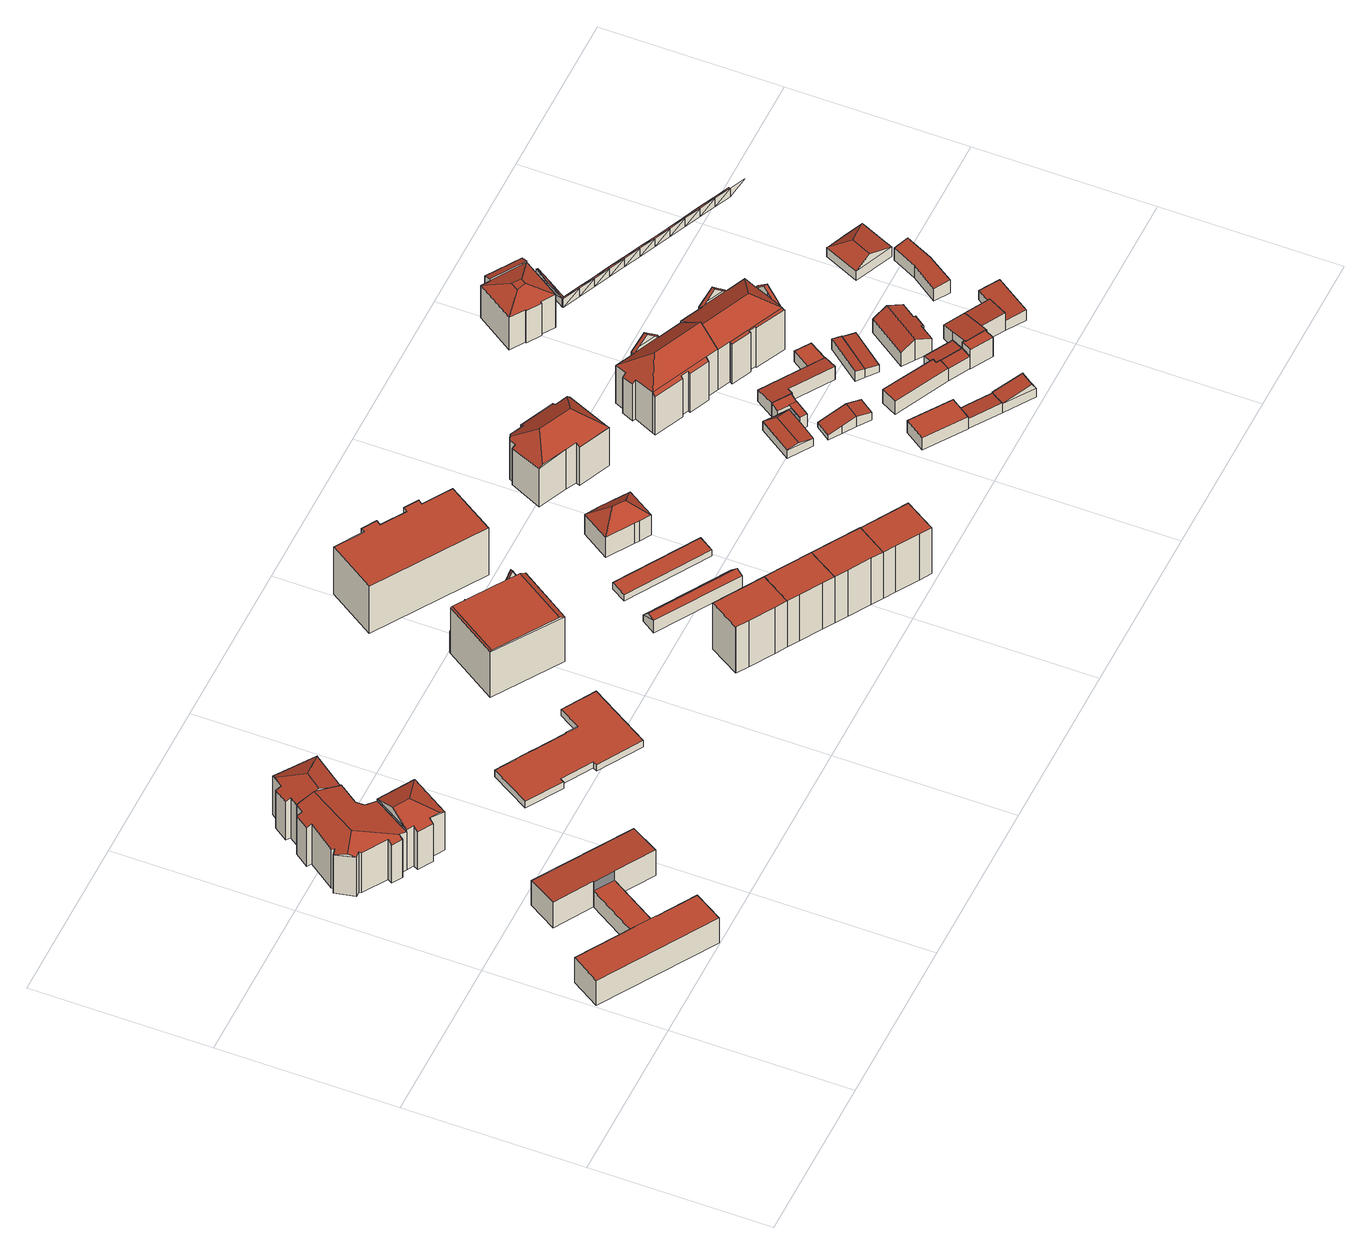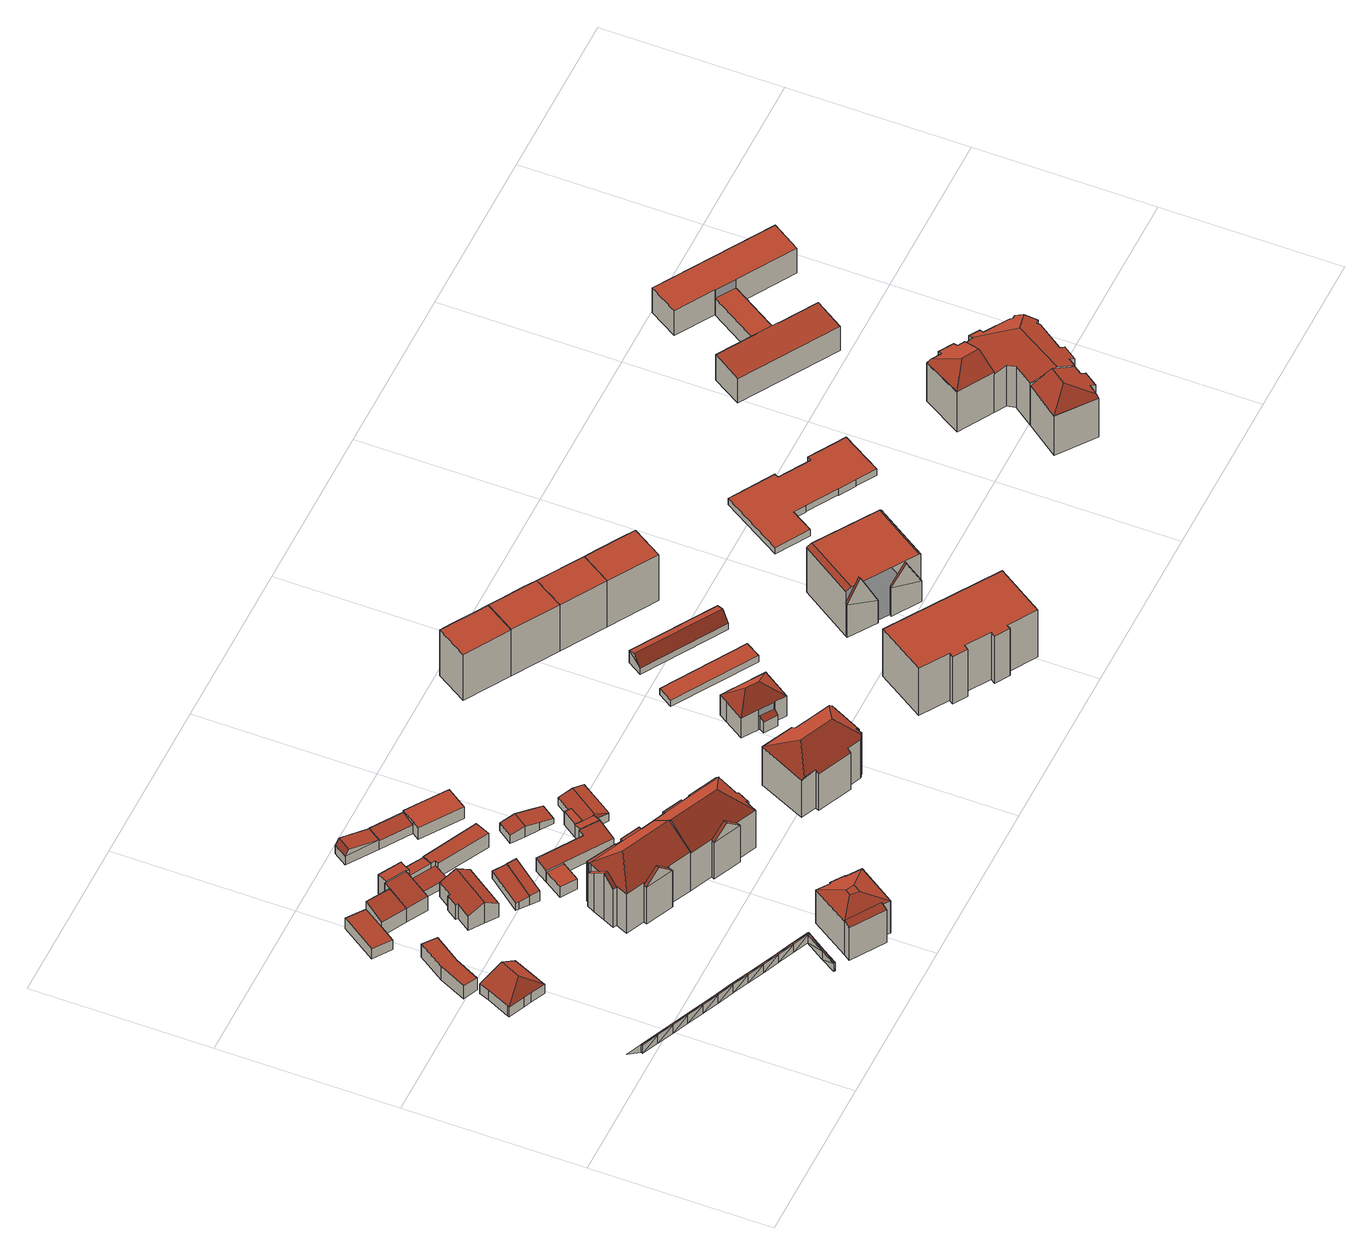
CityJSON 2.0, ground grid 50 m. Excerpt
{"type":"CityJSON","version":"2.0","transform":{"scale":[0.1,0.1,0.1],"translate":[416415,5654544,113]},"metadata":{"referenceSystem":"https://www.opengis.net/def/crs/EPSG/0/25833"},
"CityObjects":{
"building1":{"type":"Building","attributes":{"Gemeindeschluessel":14612000,"Geometrietyp2DReferenz":"3000","function":"31001_9998","roofType":"9999"},"children":["building1-1","building1-2","building1-3"]},
"building1-1":{"type":"BuildingPart","attributes":{"Dachtyp_tdc":"tdcPolyFlatRoof","Dachneigung":0,"QualitaetDacherkennung":51,"Geometrietyp2DReferenz":"3000","measuredHeight":9.08,"roofType":"1000"},"parents":["building1"],"geometry":[{"type":"MultiSurface","lod":"2","boundaries":[[[0,1,2,3,4]],[[1,5,6,2]],[[5,7,8,6]],[[7,9,10,8]],[[9,11,12,10]],[[11,13,14,12]],[[13,15,14]],[[11,9,7,5,1,0,13]],[[3,2,6,8,10,12,14]]],"semantics":{"surfaces":[{"type":"WallSurface"},{"type":"RoofSurface"},{"type":"GroundSurface"}],"values":[0,0,0,0,0,0,0,1,2]}}]},
"building1-2":{"type":"BuildingPart","attributes":{"Dachtyp_tdc":"tdcPolyFlatRoof","Dachneigung":0,"QualitaetDacherkennung":80,"Geometrietyp2DReferenz":"3000","measuredHeight":5.95,"roofType":"1000"},"parents":["building1"],"geometry":[{"type":"MultiSurface","lod":"2","boundaries":[[[15,16,17,14]],[[18,4,3,19]],[[4,18,16,15]],[[14,17,19,3]]],"semantics":{"surfaces":[{"type":"WallSurface"},{"type":"RoofSurface"},{"type":"GroundSurface"}],"values":[0,0,1,2]}}]},
"building1-3":{"type":"BuildingPart","attributes":{"Dachtyp_tdc":"tdcPolyFlatRoof","Dachneigung":3.56,"QualitaetDacherkennung":69,"Geometrietyp2DReferenz":"3000","measuredHeight":9.28,"roofType":"2100"},"parents":["building1"],"geometry":[{"type":"MultiSurface","lod":"2","boundaries":[[[20,21,22,17,16]],[[21,23,24,22]],[[23,25,26,24]],[[25,27,28,26]],[[27,29,30,28]],[[29,31,19,30]],[[31,18,19]],[[29,27,25,23,21,20,31]],[[17,22,24,26,28,30,19]]],"semantics":{"surfaces":[{"type":"WallSurface"},{"type":"RoofSurface"},{"type":"GroundSurface"}],"values":[0,0,0,0,0,0,0,1,2]}}]},
"building2":{"type":"Building","attributes":{"Dachtyp_tdc":"tdcFreeFormRoof","Gemeindeschluessel":14612000,"Dachneigung":14.24,"QualitaetDacherkennung":26,"Geometrietyp2DReferenz":"3000","measuredHeight":16.83,"function":"31001_9998","roofType":"5000"},"geometry":[{"type":"Solid","lod":"2","boundaries":[[[[32,33,34,35]],[[33,36,37,34]],[[36,38,39,37]],[[38,40,41,39]],[[40,42,43,41]],[[42,44,45,43]],[[44,46,47,45]],[[46,48,49,47]],[[48,50,51,49]],[[50,52,53,51]],[[52,54,55,53]],[[54,56,57,55]],[[56,58,59,57]],[[58,60,61,59]],[[60,62,63,61]],[[62,64,65,63]],[[64,66,67,65]],[[66,68,69,67]],[[68,70,71,69]],[[70,32,35,71]],[[60,72,73,74,70,68,66,64,62]],[[56,54,52,50,48,75,73,72,58]],[[75,46,44,42,40,38,36,33,32,74,73]],[[60,58,72]],[[48,46,75]],[[32,70,74]],[[35,34,37,39,41,43,45,47,49,51,53,55,57,59,61,63,65,67,69,71]]]],"semantics":{"surfaces":[{"type":"WallSurface"},{"type":"RoofSurface"},{"type":"GroundSurface"}],"values":[[0,0,0,0,0,0,0,0,0,0,0,0,0,0,0,0,0,0,0,0,1,1,1,0,0,0,2]]}}]},
"building3":{"type":"Building","attributes":{"Dachtyp_tdc":"tdcFreeFormRoof","Gemeindeschluessel":14612000,"Dachneigung":23.62,"QualitaetDacherkennung":44,"Geometrietyp2DReferenz":"3000","measuredHeight":17.01,"function":"31001_9998","roofType":"5000"},"geometry":[{"type":"Solid","lod":"2","boundaries":[[[[76,77,78,79]],[[77,80,57,78]],[[80,81,55,57]],[[81,82,83,55]],[[82,84,85,83]],[[84,86,87,85]],[[86,88,89,87]],[[88,76,79,89]],[[90,84,91,92]],[[92,91,82,81,93]],[[93,80,77,76,88,86,90,92]],[[84,82,91]],[[86,84,90]],[[81,80,93]],[[79,78,57,55,83,85,87,89]]]],"semantics":{"surfaces":[{"type":"WallSurface"},{"type":"RoofSurface"},{"type":"GroundSurface"}],"values":[[0,0,0,0,0,0,0,0,1,1,1,0,0,0,2]]}}]},
"building4":{"type":"Building","attributes":{"Dachtyp_tdc":"tdcFreeFormRoof","Gemeindeschluessel":14612000,"Dachneigung":23.35,"QualitaetDacherkennung":47,"Geometrietyp2DReferenz":"3000","measuredHeight":17.14,"function":"31001_9998","roofType":"5000"},"geometry":[{"type":"Solid","lod":"2","boundaries":[[[[94,95,96,47]],[[95,97,98,96]],[[97,99,100,98]],[[99,101,102,100]],[[101,103,104,102]],[[103,105,106,104]],[[105,107,49,106]],[[107,94,47,49]],[[108,109,103,110]],[[111,108,110,101,99,97,95,94]],[[107,105,109,108,111]],[[105,103,109]],[[94,107,111]],[[103,101,110]],[[47,96,98,100,102,104,106,49]]]],"semantics":{"surfaces":[{"type":"WallSurface"},{"type":"RoofSurface"},{"type":"GroundSurface"}],"values":[[0,0,0,0,0,0,0,0,1,1,1,0,0,0,2]]}}]},
"building5":{"type":"Building","attributes":{"Dachtyp_tdc":"tdcPolyFlatRoof","Gemeindeschluessel":14612000,"Dachneigung":0,"QualitaetDacherkennung":91,"Geometrietyp2DReferenz":"3000","measuredHeight":2.35,"function":"31001_9998","roofType":"1000"},"geometry":[{"type":"Solid","lod":"2","boundaries":[[[[112,113,114,115]],[[113,116,117,114]],[[116,118,119,117]],[[118,120,121,119]],[[120,122,123,121]],[[122,124,125,123]],[[124,126,127,125]],[[126,128,129,127]],[[128,130,131,129]],[[130,132,133,131]],[[132,134,135,133]],[[134,136,137,135]],[[136,138,139,137]],[[138,140,141,139]],[[140,142,143,141]],[[142,112,115,143]],[[142,140,138,136,134,132,130,128,126,124,122,120,118,116,113,112]],[[115,114,117,119,121,123,125,127,129,131,133,135,137,139,141,143]]]],"semantics":{"surfaces":[{"type":"WallSurface"},{"type":"RoofSurface"},{"type":"GroundSurface"}],"values":[[0,0,0,0,0,0,0,0,0,0,0,0,0,0,0,0,1,2]]}}]},
"building6":{"type":"Building","attributes":{"Gemeindeschluessel":14612000,"Geometrietyp2DReferenz":"3000","function":"31001_9998","roofType":"9999"},"children":["building6-1","building6-2","building6-3"]},
"building6-1":{"type":"BuildingPart","attributes":{"Dachtyp_tdc":"tdcCutGableRoof","Dachneigung":0.02,"QualitaetDacherkennung":61,"Geometrietyp2DReferenz":"3000","measuredHeight":16.88,"roofType":"9999"},"parents":["building6"],"geometry":[{"type":"MultiSurface","lod":"2","boundaries":[[[144,145,146,147,148]],[[149,150,151,152]],[[144,149,152,153]],[[145,144,153,154]],[[153,152,151,155,156,154]],[[157,158,148,147,159,160]],[[150,149,158,157,161]],[[149,144,148,158]]],"semantics":{"surfaces":[{"type":"WallSurface"},{"type":"RoofSurface"},{"type":"GroundSurface"}],"values":[0,1,0,1,1,2,0,0]}}]},
"building6-2":{"type":"BuildingPart","attributes":{"Dachtyp_tdc":"tdcGableRoof","Dachneigung":63.4,"QualitaetDacherkennung":3,"Geometrietyp2DReferenz":"3000","measuredHeight":16.33,"roofType":"3100"},"parents":["building6"],"geometry":[{"type":"MultiSurface","lod":"2","boundaries":[[[162,163,159,164]],[[146,165,166,147]],[[165,162,164,166]],[[162,165,167]],[[163,162,167,168]],[[165,146,168,167]],[[164,159,147,166]]],"semantics":{"surfaces":[{"type":"WallSurface"},{"type":"RoofSurface"},{"type":"GroundSurface"}],"values":[0,0,0,0,1,1,2]}}]},
"building6-3":{"type":"BuildingPart","attributes":{"Dachtyp_tdc":"tdcGableRoof","Dachneigung":65.22,"QualitaetDacherkennung":4,"Geometrietyp2DReferenz":"3000","measuredHeight":19.16,"roofType":"3100"},"parents":["building6"],"geometry":[{"type":"MultiSurface","lod":"2","boundaries":[[[169,170,171,160]],[[170,172,173,171]],[[172,161,157,173]],[[172,170,174]],[[170,169,175,156,176,174]],[[161,172,174,176,155,177]],[[160,171,173,157]]],"semantics":{"surfaces":[{"type":"WallSurface"},{"type":"RoofSurface"},{"type":"GroundSurface"}],"values":[0,0,0,0,1,1,2]}}]},
"building7":{"type":"Building","attributes":{"Dachtyp_tdc":"tdcPolyFlatRoof","Gemeindeschluessel":14612000,"Dachneigung":0,"QualitaetDacherkennung":62,"Geometrietyp2DReferenz":"3000","measuredHeight":16.66,"function":"31001_9998","roofType":"1000"},"geometry":[{"type":"Solid","lod":"2","boundaries":[[[[178,179,180,181]],[[179,182,183,180]],[[182,184,185,183]],[[184,186,187,185]],[[186,188,189,187]],[[188,190,191,189]],[[190,178,181,191]],[[190,188,186,184,182,179,178]],[[181,180,183,185,187,189,191]]]],"semantics":{"surfaces":[{"type":"WallSurface"},{"type":"RoofSurface"},{"type":"GroundSurface"}],"values":[[0,0,0,0,0,0,0,1,2]]}}]},
"building8":{"type":"Building","attributes":{"Dachtyp_tdc":"tdcPolyFlatRoof","Gemeindeschluessel":14612000,"Dachneigung":0,"QualitaetDacherkennung":66,"Geometrietyp2DReferenz":"3000","measuredHeight":16.67,"function":"31001_9998","roofType":"1000"},"geometry":[{"type":"Solid","lod":"2","boundaries":[[[[192,193,189,194]],[[193,195,187,189]],[[195,196,197,187]],[[196,198,199,197]],[[198,200,201,199]],[[200,192,194,201]],[[200,198,196,195,193,192]],[[194,189,187,197,199,201]]]],"semantics":{"surfaces":[{"type":"WallSurface"},{"type":"RoofSurface"},{"type":"GroundSurface"}],"values":[[0,0,0,0,0,0,1,2]]}}]},
"building9":{"type":"Building","attributes":{"Dachtyp_tdc":"tdcPolyFlatRoof","Gemeindeschluessel":14612000,"Dachneigung":0,"QualitaetDacherkennung":65,"Geometrietyp2DReferenz":"3000","measuredHeight":16.97,"function":"31001_9998","roofType":"1000"},"geometry":[{"type":"Solid","lod":"2","boundaries":[[[[202,203,204,205]],[[203,206,207,204]],[[206,208,209,207]],[[208,210,211,209]],[[210,212,213,211]],[[212,214,215,213]],[[214,216,217,215]],[[216,218,219,217]],[[218,220,221,219]],[[220,222,223,221]],[[222,224,225,223]],[[224,202,205,225]],[[224,222,220,218,216,214,212,210,208,206,203,202]],[[205,204,207,209,211,213,215,217,219,221,223,225]]]],"semantics":{"surfaces":[{"type":"WallSurface"},{"type":"RoofSurface"},{"type":"GroundSurface"}],"values":[[0,0,0,0,0,0,0,0,0,0,0,0,1,2]]}}]},
"building10":{"type":"Building","attributes":{"Dachtyp_tdc":"tdcGableRoof","Gemeindeschluessel":14612000,"Dachneigung":47.48,"QualitaetDacherkennung":6,"Geometrietyp2DReferenz":"3000","measuredHeight":5.12,"function":"31001_2463","roofType":"3100"},"geometry":[{"type":"Solid","lod":"2","boundaries":[[[[226,227,228,229]],[[227,230,231,228]],[[230,232,233,231]],[[232,226,229,233]],[[230,227,234]],[[226,232,235]],[[227,226,235,234]],[[232,230,234,235]],[[229,228,231,233]]]],"semantics":{"surfaces":[{"type":"WallSurface"},{"type":"RoofSurface"},{"type":"GroundSurface"}],"values":[[0,0,0,0,0,0,1,1,2]]}}]},
"building11":{"type":"Building","attributes":{"Dachtyp_tdc":"tdcPolyFlatRoof","Gemeindeschluessel":14612000,"Dachneigung":0,"QualitaetDacherkennung":64,"Geometrietyp2DReferenz":"3000","measuredHeight":16.69,"function":"31001_9998","roofType":"1000"},"geometry":[{"type":"Solid","lod":"2","boundaries":[[[[236,198,199,237]],[[198,196,197,199]],[[196,238,239,197]],[[238,240,241,239]],[[240,242,243,241]],[[242,236,237,243]],[[242,240,238,196,198,236]],[[237,199,197,239,241,243]]]],"semantics":{"surfaces":[{"type":"WallSurface"},{"type":"RoofSurface"},{"type":"GroundSurface"}],"values":[[0,0,0,0,0,0,1,2]]}}]},
"building12":{"type":"Building","attributes":{"Dachtyp_tdc":"tdcPolyFlatRoof","Gemeindeschluessel":14612000,"Dachneigung":0,"QualitaetDacherkennung":76,"Geometrietyp2DReferenz":"3000","measuredHeight":2.15,"function":"31001_2463","roofType":"1000"},"geometry":[{"type":"Solid","lod":"2","boundaries":[[[[244,245,246,247]],[[245,248,249,246]],[[248,250,251,249]],[[250,244,247,251]],[[250,248,245,244]],[[247,246,249,251]]]],"semantics":{"surfaces":[{"type":"WallSurface"},{"type":"RoofSurface"},{"type":"GroundSurface"}],"values":[[0,0,0,0,1,2]]}}]},
"building13":{"type":"Building","attributes":{"Dachtyp_tdc":"tdcPolyFlatRoof","Gemeindeschluessel":14612000,"Dachneigung":0,"QualitaetDacherkennung":62,"Geometrietyp2DReferenz":"3000","measuredHeight":16.67,"function":"31001_9998","roofType":"1000"},"geometry":[{"type":"Solid","lod":"2","boundaries":[[[[252,253,254,255]],[[253,256,257,254]],[[256,258,241,257]],[[258,259,239,241]],[[259,260,261,239]],[[260,252,255,261]],[[260,259,258,256,253,252]],[[255,254,257,241,239,261]]]],"semantics":{"surfaces":[{"type":"WallSurface"},{"type":"RoofSurface"},{"type":"GroundSurface"}],"values":[[0,0,0,0,0,0,1,2]]}}]},
"building14":{"type":"Building","attributes":{"Gemeindeschluessel":14612000,"Geometrietyp2DReferenz":"3000","function":"31001_9998","roofType":"9999"},"children":["building14-1","building14-2"]},
"building14-1":{"type":"BuildingPart","attributes":{"Dachtyp_tdc":"tdcHipRoof","Dachneigung":40.4,"QualitaetDacherkennung":72,"Geometrietyp2DReferenz":"3000","measuredHeight":11.21,"roofType":"3200"},"parents":["building14"],"geometry":[{"type":"MultiSurface","lod":"2","boundaries":[[[262,263,264,265]],[[266,267,268,269]],[[267,270,271,268]],[[270,262,265,271]],[[267,266,272,273]],[[274,263,275]],[[272,276,277,278,274,275,273]],[[263,262,270,267,273,275]],[[264,279,280,281,282,283,269,268,271,265]],[[263,274,279,264]],[[274,278,280,279]],[[278,277,284,281,280]],[[276,282,285]],[[276,272,283,282]],[[272,266,269,283]]],"semantics":{"surfaces":[{"type":"WallSurface"},{"type":"RoofSurface"},{"type":"GroundSurface"}],"values":[0,0,0,0,1,1,1,1,2,0,0,0,0,0,0]}}]},
"building14-2":{"type":"BuildingPart","attributes":{"Dachtyp_tdc":"tdcPolyFlatRoof","Dachneigung":27.11,"QualitaetDacherkennung":40,"Geometrietyp2DReferenz":"3000","measuredHeight":4.77,"roofType":"2100"},"parents":["building14"],"geometry":[{"type":"MultiSurface","lod":"2","boundaries":[[[286,287,288,289]],[[287,290,291,288]],[[290,285,282,291]],[[284,286,289,281]],[[284,285,290,287,286]],[[289,288,291,282,291,281]]],"semantics":{"surfaces":[{"type":"WallSurface"},{"type":"RoofSurface"},{"type":"GroundSurface"}],"values":[0,0,0,0,1,2]}}]},
"building15":{"type":"Building","attributes":{"Dachtyp_tdc":"tdcFreeFormRoof","Gemeindeschluessel":14612000,"Dachneigung":35.33,"QualitaetDacherkennung":42,"Geometrietyp2DReferenz":"3000","measuredHeight":18.56,"function":"31001_9998","roofType":"5000"},"geometry":[{"type":"Solid","lod":"2","boundaries":[[[[292,293,294,295]],[[293,296,297,294]],[[296,298,299,297]],[[298,300,301,299]],[[300,302,303,301]],[[302,304,305,303]],[[304,306,307,305]],[[306,308,309,307]],[[308,310,311,309]],[[310,312,313,311]],[[312,314,315,313]],[[314,316,317,315]],[[316,318,319,317]],[[318,320,321,319]],[[320,322,323,321]],[[322,292,295,323]],[[316,314,324,325,326]],[[327,328,300,298,296,293,292,329]],[[325,324,312,310,308,306,304,302,328,327]],[[325,327,329,322,320,318,326]],[[302,300,328]],[[314,312,324]],[[318,316,326]],[[292,322,329]],[[295,294,297,299,301,303,305,307,309,311,313,315,317,319,321,323]]]],"semantics":{"surfaces":[{"type":"WallSurface"},{"type":"RoofSurface"},{"type":"GroundSurface"}],"values":[[0,0,0,0,0,0,0,0,0,0,0,0,0,0,0,0,1,1,1,1,0,0,0,0,2]]}}]},
"building16":{"type":"Building","attributes":{"Gemeindeschluessel":14612000,"Geometrietyp2DReferenz":"3000","function":"31001_2000","roofType":"9999"},"children":["building16-1","building16-2","building16-3"]},
"building16-1":{"type":"BuildingPart","attributes":{"Dachtyp_tdc":"tdcHipAndGableRoof","Dachneigung":10.02,"QualitaetDacherkennung":39,"Geometrietyp2DReferenz":"3000","measuredHeight":3.67,"roofType":"5000"},"parents":["building16"],"geometry":[{"type":"MultiSurface","lod":"2","boundaries":[[[330,331,332,333]],[[334,335,336,337]],[[335,338,339,336]],[[338,330,333,339]],[[340,341,342,343]],[[342,344,345,343]],[[335,334,340,343,345]],[[335,345,344,338]],[[338,344,342,330]],[[330,342,341,331]],[[331,341,340]],[[333,332,346,337,336,339]]],"semantics":{"surfaces":[{"type":"WallSurface"},{"type":"RoofSurface"},{"type":"GroundSurface"}],"values":[0,0,0,0,1,1,1,0,0,0,0,2]}}]},
"building16-2":{"type":"BuildingPart","attributes":{"Dachtyp_tdc":"tdcPolyFlatRoof","Dachneigung":0,"QualitaetDacherkennung":75,"Geometrietyp2DReferenz":"3000","measuredHeight":4.64,"roofType":"1000"},"parents":["building16"],"geometry":[{"type":"MultiSurface","lod":"2","boundaries":[[[347,348,349,350,351]],[[348,352,334,337,349]],[[353,352,348,347]],[[350,349,337,346]]],"semantics":{"surfaces":[{"type":"WallSurface"},{"type":"RoofSurface"},{"type":"GroundSurface"}],"values":[0,0,1,2]}}]},
"building16-3":{"type":"BuildingPart","attributes":{"Dachtyp_tdc":"tdcPolyFlatRoof","Dachneigung":17.07,"QualitaetDacherkennung":58,"Geometrietyp2DReferenz":"3000","measuredHeight":5.2,"roofType":"2100"},"parents":["building16"],"geometry":[{"type":"MultiSurface","lod":"2","boundaries":[[[354,355,356,332,331]],[[355,357,358,356]],[[357,351,350,358]],[[351,357,355,354,359]],[[332,356,358,350,346]]],"semantics":{"surfaces":[{"type":"WallSurface"},{"type":"RoofSurface"},{"type":"GroundSurface"}],"values":[0,0,0,1,2]}}]},
"building17":{"type":"Building","attributes":{"Dachtyp_tdc":"tdcGableRoof","Gemeindeschluessel":14612000,"Dachneigung":12.89,"QualitaetDacherkennung":52,"Geometrietyp2DReferenz":"3000","measuredHeight":3.7,"function":"31001_2000","roofType":"3100"},"geometry":[{"type":"Solid","lod":"2","boundaries":[[[[360,361,362,363]],[[361,364,365,362]],[[364,366,367,365]],[[366,368,369,367]],[[368,370,371,369]],[[370,372,373,371]],[[372,374,375,373]],[[374,360,363,375]],[[370,368,366,364]],[[364,361,360,374,372,370]],[[363,362,365,367,369,371,373,375]]]],"semantics":{"surfaces":[{"type":"WallSurface"},{"type":"RoofSurface"},{"type":"GroundSurface"}],"values":[[0,0,0,0,0,0,0,0,1,1,2]]}}]},
"building18":{"type":"Building","attributes":{"Dachtyp_tdc":"tdcPolyFlatRoof","Gemeindeschluessel":14612000,"Dachneigung":0,"QualitaetDacherkennung":75,"Geometrietyp2DReferenz":"3000","measuredHeight":4.28,"function":"31001_2000","roofType":"1000"},"geometry":[{"type":"Solid","lod":"2","boundaries":[[[[376,377,378,379]],[[377,380,381,378]],[[380,382,383,381]],[[382,384,385,383]],[[384,376,379,385]],[[384,382,380,377,376]],[[379,378,381,383,385]]]],"semantics":{"surfaces":[{"type":"WallSurface"},{"type":"RoofSurface"},{"type":"GroundSurface"}],"values":[[0,0,0,0,0,1,2]]}}]},
"building19":{"type":"Building","attributes":{"Gemeindeschluessel":14612000,"Geometrietyp2DReferenz":"3000","function":"31001_9998","roofType":"9999"},"children":["building19-1","building19-2","building19-3"]},
"building19-1":{"type":"BuildingPart","attributes":{"Dachtyp_tdc":"tdcGableRoof","Dachneigung":44.27,"QualitaetDacherkennung":26,"Geometrietyp2DReferenz":"3000","measuredHeight":17.36,"roofType":"3100"},"parents":["building19"],"geometry":[{"type":"MultiSurface","lod":"2","boundaries":[[[386,387,388,389]],[[387,390,391,388]],[[390,392,393,391]],[[390,387,394]],[[387,386,395,396,394]],[[392,390,394,396,397]],[[389,388,391,393]]],"semantics":{"surfaces":[{"type":"WallSurface"},{"type":"RoofSurface"},{"type":"GroundSurface"}],"values":[0,0,0,0,1,1,2]}}]},
"building19-2":{"type":"BuildingPart","attributes":{"Dachtyp_tdc":"tdcPolyFlatRoof","Dachneigung":37.75,"QualitaetDacherkennung":20,"Geometrietyp2DReferenz":"3000","measuredHeight":14.67,"roofType":"2100"},"parents":["building19"],"geometry":[{"type":"MultiSurface","lod":"2","boundaries":[[[398,399,400,401,402]],[[403,404,405,406,407]],[[404,408,409,405]],[[408,410,411,409]],[[410,412,413,411]],[[412,414,415,413]],[[414,398,402,415]],[[414,412,410,408,404,403,399,398]],[[402,401,406,405,409,411,413,415]]],"semantics":{"surfaces":[{"type":"WallSurface"},{"type":"RoofSurface"},{"type":"GroundSurface"}],"values":[0,0,0,0,0,0,0,1,2]}}]},
"building19-3":{"type":"BuildingPart","attributes":{"Dachtyp_tdc":"tdcHipAndGableRoof","Dachneigung":39.26,"QualitaetDacherkennung":38,"Geometrietyp2DReferenz":"3000","measuredHeight":19.57,"roofType":"5000"},"parents":["building19"],"geometry":[{"type":"MultiSurface","lod":"2","boundaries":[[[416,393,392]],[[416,417,418,393]],[[417,419,420,418]],[[419,421,422,420]],[[421,407,406,422]],[[400,423,424,401]],[[423,425,426,424]],[[425,427,428,426]],[[427,429,430,428]],[[429,431,432,430]],[[431,433,389,432]],[[433,386,389]],[[431,429,427,425,423,400,434]],[[400,407,421,419,434]],[[419,417,416,397,395,433,431,434]],[[393,418,420,422,406,401,424,426,428,430,432,389]]],"semantics":{"surfaces":[{"type":"WallSurface"},{"type":"RoofSurface"},{"type":"GroundSurface"}],"values":[0,0,0,0,0,0,0,0,0,0,0,0,1,1,1,2]}}]},
"building20":{"type":"Building","attributes":{"Dachtyp_tdc":"tdcPolyFlatRoof","Gemeindeschluessel":14612000,"Dachneigung":6.52,"QualitaetDacherkennung":48,"Geometrietyp2DReferenz":"3000","measuredHeight":3.46,"function":"31001_2000","roofType":"2100"},"geometry":[{"type":"Solid","lod":"2","boundaries":[[[[435,436,437,438]],[[436,439,440,437]],[[439,441,442,440]],[[441,435,438,442]],[[441,439,436,435]],[[438,437,440,442]]]],"semantics":{"surfaces":[{"type":"WallSurface"},{"type":"RoofSurface"},{"type":"GroundSurface"}],"values":[[0,0,0,0,1,2]]}}]},
"building21":{"type":"Building","attributes":{"Dachtyp_tdc":"tdcPolyFlatRoof","Gemeindeschluessel":14612000,"Dachneigung":9.14,"QualitaetDacherkennung":80,"Geometrietyp2DReferenz":"3000","measuredHeight":4.96,"function":"31001_2000","roofType":"2100"},"geometry":[{"type":"Solid","lod":"2","boundaries":[[[[355,443,444,445]],[[443,446,447,444]],[[446,448,449,447]],[[448,450,451,449]],[[450,452,453,451]],[[452,454,455,453]],[[454,357,456,455]],[[357,355,445,456]],[[357,454,452,450,448,446,443,355]],[[445,444,447,449,451,453,455,456]]]],"semantics":{"surfaces":[{"type":"WallSurface"},{"type":"RoofSurface"},{"type":"GroundSurface"}],"values":[[0,0,0,0,0,0,0,0,1,2]]}}]},
"building22":{"type":"Building","attributes":{"Dachtyp_tdc":"tdcPolyFlatRoof","Gemeindeschluessel":14612000,"Dachneigung":4.47,"QualitaetDacherkennung":51,"Geometrietyp2DReferenz":"3000","measuredHeight":4.93,"function":"31001_2000","roofType":"2100"},"geometry":[{"type":"Solid","lod":"2","boundaries":[[[[457,458,459,460]],[[458,461,462,459]],[[461,463,464,462]],[[463,465,466,464]],[[465,467,468,466]],[[467,457,460,468]],[[467,465,463,461,458,457]],[[460,459,462,464,466,468]]]],"semantics":{"surfaces":[{"type":"WallSurface"},{"type":"RoofSurface"},{"type":"GroundSurface"}],"values":[[0,0,0,0,0,0,1,2]]}}]},
"building23":{"type":"Building","attributes":{"Dachtyp_tdc":"tdcGableRoof","Gemeindeschluessel":14612000,"Dachneigung":11.5,"QualitaetDacherkennung":11,"Geometrietyp2DReferenz":"3000","measuredHeight":5.05,"function":"31001_2000","roofType":"3100"},"geometry":[{"type":"Solid","lod":"2","boundaries":[[[[469,470,471,472]],[[470,473,442,471]],[[473,474,440,442]],[[474,469,472,440]],[[473,470,475]],[[469,474,476]],[[470,469,476,475]],[[474,473,475,476]],[[472,471,442,440]]]],"semantics":{"surfaces":[{"type":"WallSurface"},{"type":"RoofSurface"},{"type":"GroundSurface"}],"values":[[0,0,0,0,0,0,1,1,2]]}}]},
"building24":{"type":"Building","attributes":{"Dachtyp_tdc":"tdcPolyFlatRoof","Gemeindeschluessel":14612000,"Dachneigung":0,"QualitaetDacherkennung":77,"Geometrietyp2DReferenz":"3000","measuredHeight":3.72,"function":"31001_2000","roofType":"1000"},"geometry":[{"type":"Solid","lod":"2","boundaries":[[[[477,478,449,479]],[[478,480,447,449]],[[480,481,482,447]],[[481,477,479,482]],[[481,480,478,477]],[[479,449,447,482]]]],"semantics":{"surfaces":[{"type":"WallSurface"},{"type":"RoofSurface"},{"type":"GroundSurface"}],"values":[[0,0,0,0,1,2]]}}]},
"building25":{"type":"Building","attributes":{"Gemeindeschluessel":14612000,"Geometrietyp2DReferenz":"3000","function":"31001_9998","roofType":"9999"},"children":["building25-1","building25-2","building25-3","building25-4"]},
"building25-1":{"type":"BuildingPart","attributes":{"Dachtyp_tdc":"tdcHipAndGableRoof","Dachneigung":33.45,"QualitaetDacherkennung":38,"Geometrietyp2DReferenz":"3000","measuredHeight":19.23,"roofType":"5000"},"parents":["building25"],"geometry":[{"type":"MultiSurface","lod":"2","boundaries":[[[483,484,418,485]],[[484,486,487,418]],[[486,488,489,490,487]],[[491,492,493,494,495]],[[492,496,497,493]],[[496,498,497]],[[499,500,501,502,503]],[[500,504,501]],[[505,506,422,507,508]],[[506,483,485,422]],[[500,499,509,510,511,496,492,512]],[[492,491,513,514,488,486,484,483,512]],[[483,506,505,500,512]],[[485,418,487,490,494,493,497,515,502,501,507,422]]],"semantics":{"surfaces":[{"type":"WallSurface"},{"type":"RoofSurface"},{"type":"GroundSurface"}],"values":[0,0,0,0,0,0,0,0,0,0,1,1,1,2]}}]},
"building25-2":{"type":"BuildingPart","attributes":{"Dachtyp_tdc":"tdcPolyFlatRoof","Dachneigung":0,"QualitaetDacherkennung":10,"Geometrietyp2DReferenz":"3000","measuredHeight":14.36,"roofType":"1000"},"parents":["building25"],"geometry":[{"type":"MultiSurface","lod":"2","boundaries":[[[516,517,518,519]],[[517,520,521,518]],[[520,522,523,521]],[[522,524,525,523]],[[524,508,507,525]],[[504,526,527,501]],[[526,528,529,527]],[[528,530,531,529]],[[530,516,519,531]],[[530,528,526,504,508,524,522,520,517,516]],[[519,518,521,523,525,507,501,527,529,531]]],"semantics":{"surfaces":[{"type":"WallSurface"},{"type":"RoofSurface"},{"type":"GroundSurface"}],"values":[0,0,0,0,0,0,0,0,0,1,2]}}]},
"building25-3":{"type":"BuildingPart","attributes":{"Dachtyp_tdc":"tdcGableRoof","Dachneigung":39.1,"QualitaetDacherkennung":35,"Geometrietyp2DReferenz":"3000","measuredHeight":16.85,"roofType":"3100"},"parents":["building25"],"geometry":[{"type":"MultiSurface","lod":"2","boundaries":[[[498,532,533,497]],[[532,534,535,533]],[[534,536,537,535]],[[536,538,539,537]],[[538,503,502,539]],[[534,532,498,511,540]],[[540,509,503,538,536,534]],[[502,515,497,533,535,537,539]]],"semantics":{"surfaces":[{"type":"WallSurface"},{"type":"RoofSurface"},{"type":"GroundSurface"}],"values":[0,0,0,0,0,1,1,2]}}]},
"building25-4":{"type":"BuildingPart","attributes":{"Dachtyp_tdc":"tdcGableRoof","Dachneigung":44.78,"QualitaetDacherkennung":23,"Geometrietyp2DReferenz":"3000","measuredHeight":17.45,"roofType":"3100"},"parents":["building25"],"geometry":[{"type":"MultiSurface","lod":"2","boundaries":[[[489,541,542,490]],[[541,543,544,542]],[[543,495,494,544]],[[543,541,545]],[[541,489,514,546,545]],[[495,543,545,546,513]],[[490,542,544,494]]],"semantics":{"surfaces":[{"type":"WallSurface"},{"type":"RoofSurface"},{"type":"GroundSurface"}],"values":[0,0,0,0,1,1,2]}}]},
"building26":{"type":"Building","attributes":{"Dachtyp_tdc":"tdcPolyFlatRoof","Gemeindeschluessel":14612000,"Dachneigung":6.77,"QualitaetDacherkennung":77,"Geometrietyp2DReferenz":"3000","measuredHeight":3.56,"function":"31001_2000","roofType":"2100"},"geometry":[{"type":"Solid","lod":"2","boundaries":[[[[547,548,549,550]],[[548,551,552,549]],[[551,553,554,552]],[[553,547,550,554]],[[553,551,548,547]],[[550,549,552,554]]]],"semantics":{"surfaces":[{"type":"WallSurface"},{"type":"RoofSurface"},{"type":"GroundSurface"}],"values":[[0,0,0,0,1,2]]}}]},
"building27":{"type":"Building","attributes":{"Dachtyp_tdc":"tdcPolyFlatRoof","Gemeindeschluessel":14612000,"Dachneigung":7.28,"QualitaetDacherkennung":62,"Geometrietyp2DReferenz":"3000","measuredHeight":4.69,"function":"31001_2000","roofType":"2100"},"geometry":[{"type":"Solid","lod":"2","boundaries":[[[[555,556,557,558]],[[556,559,560,557]],[[559,561,562,560]],[[561,555,558,562]],[[561,559,556,555]],[[558,557,560,562]]]],"semantics":{"surfaces":[{"type":"WallSurface"},{"type":"RoofSurface"},{"type":"GroundSurface"}],"values":[[0,0,0,0,1,2]]}}]},
"building28":{"type":"Building","attributes":{"Dachtyp_tdc":"tdcPolyFlatRoof","Gemeindeschluessel":14612000,"Dachneigung":8.3,"QualitaetDacherkennung":74,"Geometrietyp2DReferenz":"3000","measuredHeight":3.02,"function":"31001_2000","roofType":"2100"},"geometry":[{"type":"Solid","lod":"2","boundaries":[[[[563,564,549,552]],[[564,565,566,549]],[[565,567,568,566]],[[567,569,570,568]],[[569,563,552,570]],[[569,567,565,564,563]],[[552,549,566,568,570]]]],"semantics":{"surfaces":[{"type":"WallSurface"},{"type":"RoofSurface"},{"type":"GroundSurface"}],"values":[[0,0,0,0,0,1,2]]}}]},
"building29":{"type":"Building","attributes":{"Dachtyp_tdc":"tdcPolyFlatRoof","Gemeindeschluessel":14612000,"Dachneigung":5.46,"QualitaetDacherkennung":78,"Geometrietyp2DReferenz":"3000","measuredHeight":3.17,"function":"31001_2000","roofType":"2100"},"geometry":[{"type":"Solid","lod":"2","boundaries":[[[[571,572,573,574]],[[572,575,576,573]],[[575,577,578,576]],[[577,579,580,578]],[[579,581,582,580]],[[581,583,584,582]],[[583,571,574,584]],[[583,581,579,577,575,572,571]],[[574,573,576,578,580,582,584]]]],"semantics":{"surfaces":[{"type":"WallSurface"},{"type":"RoofSurface"},{"type":"GroundSurface"}],"values":[[0,0,0,0,0,0,0,1,2]]}}]},
"building30":{"type":"Building","attributes":{"Gemeindeschluessel":14612000,"Geometrietyp2DReferenz":"3000","function":"31001_9998","roofType":"9999"},"children":["building30-1","building30-2"]},
"building30-1":{"type":"BuildingPart","attributes":{"Dachtyp_tdc":"tdcPolyFlatRoof","Dachneigung":20.34,"QualitaetDacherkennung":47,"Geometrietyp2DReferenz":"3000","measuredHeight":12.47,"roofType":"2100"},"parents":["building30"],"geometry":[{"type":"MultiSurface","lod":"2","boundaries":[[[585,586,587,588,589]],[[586,590,591,587]],[[590,592,593,594,591]],[[592,590,586,585]],[[588,587,591,594]]],"semantics":{"surfaces":[{"type":"WallSurface"},{"type":"RoofSurface"},{"type":"GroundSurface"}],"values":[0,0,0,1,2]}}]},
"building30-2":{"type":"BuildingPart","attributes":{"Dachtyp_tdc":"tdcCutTentRoof","Dachneigung":20.52,"QualitaetDacherkennung":67,"Geometrietyp2DReferenz":"3000","measuredHeight":13.86,"roofType":"9999"},"parents":["building30"],"geometry":[{"type":"MultiSurface","lod":"2","boundaries":[[[595,596,597,598]],[[596,599,600,597]],[[599,601,602,600]],[[601,589,588,602]],[[593,603,604,594]],[[603,605,606,604]],[[605,607,608,606]],[[607,595,598,608]],[[601,599,609,610]],[[593,589,601,610,611]],[[603,593,611,612]],[[599,596,595,607,605,603,612,609]],[[612,611,610,609]],[[598,597,600,602,588,594,604,606,608]]],"semantics":{"surfaces":[{"type":"WallSurface"},{"type":"RoofSurface"},{"type":"GroundSurface"}],"values":[0,0,0,0,0,0,0,0,1,1,1,1,1,2]}}]},
"building31":{"type":"Building","attributes":{"Dachtyp_tdc":"tdcPolyFlatRoof","Gemeindeschluessel":14612000,"Dachneigung":0,"QualitaetDacherkennung":61,"Geometrietyp2DReferenz":"3000","measuredHeight":6.84,"function":"31001_2000","roofType":"1000"},"geometry":[{"type":"Solid","lod":"2","boundaries":[[[[613,614,557,615]],[[614,616,558,557]],[[616,617,618,558]],[[617,619,620,618]],[[619,621,622,620]],[[621,623,624,622]],[[623,613,615,624]],[[623,621,619,617,616,614,613]],[[615,557,558,618,620,622,624]]]],"semantics":{"surfaces":[{"type":"WallSurface"},{"type":"RoofSurface"},{"type":"GroundSurface"}],"values":[[0,0,0,0,0,0,0,1,2]]}}]},
"building32":{"type":"Building","attributes":{"Dachtyp_tdc":"tdcGableRoof","Gemeindeschluessel":14612000,"Dachneigung":25.32,"QualitaetDacherkennung":56,"Geometrietyp2DReferenz":"3000","measuredHeight":7.43,"function":"31001_2000","roofType":"3100"},"geometry":[{"type":"Solid","lod":"2","boundaries":[[[[625,626,627,628]],[[626,629,630,627]],[[629,631,632,630]],[[631,633,634,632]],[[633,635,636,634]],[[635,637,638,636]],[[637,639,640,638]],[[639,641,642,640]],[[641,643,644,642]],[[643,625,628,644]],[[639,637,635,633]],[[633,631,629,626,625,643,641,639]],[[628,627,630,632,634,636,638,640,642,644]]]],"semantics":{"surfaces":[{"type":"WallSurface"},{"type":"RoofSurface"},{"type":"GroundSurface"}],"values":[[0,0,0,0,0,0,0,0,0,0,1,1,2]]}}]},
"building33":{"type":"Building","attributes":{"Dachtyp_tdc":"tdcPolyFlatRoof","Gemeindeschluessel":14612000,"Dachneigung":9.81,"QualitaetDacherkennung":76,"Geometrietyp2DReferenz":"3000","measuredHeight":6.49,"function":"31001_2000","roofType":"2100"},"geometry":[{"type":"Solid","lod":"2","boundaries":[[[[645,646,647,648]],[[646,649,650,647]],[[649,651,652,650]],[[651,653,654,652]],[[653,655,656,654]],[[655,657,658,656]],[[657,659,660,658]],[[659,645,648,660]],[[659,657,655,653,651,649,646,645]],[[648,647,650,652,654,656,658,660]]]],"semantics":{"surfaces":[{"type":"WallSurface"},{"type":"RoofSurface"},{"type":"GroundSurface"}],"values":[[0,0,0,0,0,0,0,0,1,2]]}}]},
"building34":{"type":"Building","attributes":{"Stand_DGM":"2016","Stand_Basis-DLM":"2024","Gemeindeschluessel":"14612000","ObjektHoehe":3,"Stand_Laserscan":"2016","BodenHoehe":0,"Stand_3D-Stadtmodell":"2025","Geometrietyp2DReferenz":2000,"AbsoluteHoehe":0,"measuredHeight":3,"function":"51009_1700","roofType":"9999"},"geometry":[{"type":"MultiSurface","lod":"2","boundaries":[[[661,662,663]],[[662,664,663]],[[661,665,666]],[[664,667,665]],[[668,669,670]],[[669,671,672]],[[673,674,670]],[[674,673,672]],[[661,666,662]],[[666,665,667]],[[675,664,662]],[[664,675,667]],[[668,670,676]],[[668,671,669]],[[670,674,676]],[[674,672,671]],[[666,677,662]],[[666,667,678]],[[677,675,662]],[[675,679,667]],[[666,678,677]],[[680,668,676]],[[681,675,677]],[[678,667,679]],[[674,682,676]],[[668,683,671]],[[675,681,679]],[[682,674,671]],[[680,676,684]],[[676,682,684]],[[680,683,668]],[[682,671,683]],[[678,685,677]],[[678,679,686]],[[685,681,677]],[[681,687,679]],[[678,686,685]],[[688,681,685]],[[686,679,687]],[[681,688,687]],[[686,689,685]],[[689,688,685]],[[686,687,690]],[[688,691,687]],[[686,690,689]],[[692,688,689]],[[690,687,691]],[[688,692,691]],[[690,693,689]],[[690,691,694]],[[693,692,689]],[[692,695,691]],[[690,694,693]],[[696,692,693]],[[694,691,695]],[[692,696,695]],[[694,697,693]],[[697,696,693]],[[694,695,698]],[[696,699,695]],[[694,698,697]],[[700,696,697]],[[698,695,699]],[[696,700,699]],[[698,701,697]],[[701,700,697]],[[698,699,702]],[[700,703,699]],[[698,702,701]],[[704,700,701]],[[702,699,703]],[[700,704,703]],[[702,705,701]],[[705,704,701]],[[702,703,706]],[[704,707,703]],[[702,706,705]],[[706,703,707]],[[708,704,705]],[[704,708,707]],[[706,709,705]],[[709,708,705]],[[706,707,710]],[[708,711,707]],[[706,710,709]],[[712,708,709]],[[710,707,711]],[[708,712,711]],[[710,713,709]],[[713,712,709]],[[710,711,714]],[[712,715,711]],[[710,714,713]],[[716,712,713]],[[714,711,715]],[[712,716,715]],[[714,717,713]],[[717,716,713]],[[714,715,718]],[[716,719,715]],[[714,718,717]],[[720,716,717]],[[718,715,719]],[[716,720,719]],[[718,721,717]]],"semantics":{"surfaces":[{"type":"WallSurface"},{"type":"RoofSurface"},{"type":"GroundSurface"}],"values":[0,1,2,0,0,2,1,0,0,2,1,0,0,2,1,0,0,2,1,0,0,0,1,2,1,2,0,0,0,1,2,0,0,2,1,0,0,1,2,0,0,1,2,0,0,1,2,0,0,2,1,0,0,1,2,0,0,1,2,0,0,1,2,0,0,1,2,0,0,1,2,0,0,1,2,0,0,2,1,0,0,1,2,0,0,1,2,0,0,1,2,0,0,1,2,0,0,1,2,0,0,1,2,0,0]}}]},
"building35":{"type":"Building","attributes":{"Dachtyp_tdc":"tdcPolyFlatRoof","Gemeindeschluessel":14612000,"Dachneigung":9.62,"QualitaetDacherkennung":81,"Geometrietyp2DReferenz":"3000","measuredHeight":6.16,"function":"31001_2000","roofType":"2100"},"geometry":[{"type":"Solid","lod":"2","boundaries":[[[[722,723,724,725]],[[723,645,648,724]],[[645,659,660,648]],[[659,722,725,660]],[[659,645,723,722]],[[725,724,648,660]]]],"semantics":{"surfaces":[{"type":"WallSurface"},{"type":"RoofSurface"},{"type":"GroundSurface"}],"values":[[0,0,0,0,1,2]]}}]},
"building36":{"type":"Building","attributes":{"Dachtyp_tdc":"tdcPolyFlatRoof","Gemeindeschluessel":14612000,"Dachneigung":3.63,"QualitaetDacherkennung":65,"Geometrietyp2DReferenz":"3000","measuredHeight":3.74,"function":"31001_9998","roofType":"2100"},"geometry":[{"type":"Solid","lod":"2","boundaries":[[[[726,727,725,724]],[[727,728,729,725]],[[728,730,731,729]],[[730,732,733,731]],[[732,726,724,733]],[[732,730,728,727,726]],[[724,725,729,731,733]]]],"semantics":{"surfaces":[{"type":"WallSurface"},{"type":"RoofSurface"},{"type":"GroundSurface"}],"values":[[0,0,0,0,0,1,2]]}}]},
"building37":{"type":"Building","attributes":{"Gemeindeschluessel":14612000,"Dachneigung":84.39,"Dachorientierung":0,"MittlereTraufHoehe":119.21,"QualitaetDacherkennung":99,"ObjektHoehe":4.74,"BodenHoehe":114.73,"Geometrietyp2DReferenz":"3000","AbsoluteHoehe":119.47,"Dachflaeche":79.49,"measuredHeight":4.74,"function":"31001_9998","roofType":"2100","storeysAboveGround":2},"geometry":[{"type":"MultiSurface","lod":"2","boundaries":[[[734,735,736,737]],[[735,738,739,736]],[[738,740,741,739]],[[740,742,743,741]],[[742,744,745,743]],[[744,734,737,745]],[[744,742,740,738,735,734]],[[737,736,739,741,743,745]]],"semantics":{"surfaces":[{"type":"WallSurface"},{"type":"RoofSurface"},{"type":"GroundSurface"}],"values":[0,0,0,0,0,0,1,2]}}]},
"building38":{"type":"Building","attributes":{"Dachtyp_tdc":"tdcFreeFormRoof","Gemeindeschluessel":14612000,"Dachneigung":20.41,"QualitaetDacherkennung":36,"Geometrietyp2DReferenz":"3000","measuredHeight":6.18,"function":"31001_2000","roofType":"5000"},"geometry":[{"type":"Solid","lod":"2","boundaries":[[[[746,747,748,749]],[[747,750,751,748]],[[750,752,753,751]],[[752,754,755,753]],[[754,756,757,755]],[[756,758,759,757]],[[758,760,761,759]],[[760,746,749,761]],[[756,754,752,750,762,763]],[[764,763,762,747]],[[760,758,756,763,764,746]],[[750,747,762]],[[747,746,764]],[[749,748,751,753,755,757,759,761]]]],"semantics":{"surfaces":[{"type":"WallSurface"},{"type":"RoofSurface"},{"type":"GroundSurface"}],"values":[[0,0,0,0,0,0,0,0,1,1,1,0,0,2]]}}]}
},
"vertices":[
[264,148,97],[264,147,97],[264,147,7],[264,148,7],[264,148,66],[368,83,97],[368,83,7],[319,3,97],[319,3,7],[6,196,97],[6,196,7],[56,276,97],[56,276,7],[211,181,97],[211,181,7],[211,181,66],
[305,333,66],[305,333,7],[358,300,66],[358,300,7],
[305,333,99],[305,334,99],[305,334,7],[202,397,99],[202,397,7],[251,477,94],[251,477,7],[512,316,94],[512,316,7],[463,236,99],[463,236,7],[358,300,99],
[86,935,153],[101,938,158],[101,938,15],[86,935,15],[99,947,155],[99,947,15],[154,1022,159],[154,1022,15],[141,1031,152],[141,1031,15],[169,1069,153],[169,1069,15],[181,1060,160],[181,1060,15],[197,1081,162],[197,1081,15],[298,1006,164],[298,1006,15],[259,952,165],[259,952,15],[263,928,161],[263,928,15],[295,909,152],[295,909,15],[229,801,152],[229,801,15],[209,813,158],[209,813,15],[201,800,152],[201,800,15],[173,817,152],[173,817,15],[181,830,159],[181,830,15],[115,871,158],[115,871,15],[113,879,161],[113,879,15],[98,877,157],[98,877,15],[209,812,158],[154,915,183],[93,899,164],[236,1052,183],
[240,776,152],[248,790,159],[248,790,15],[240,776,15],[229,801,159],[295,909,159],[391,851,159],[391,851,15],[327,742,153],[327,742,15],[288,765,159],[288,765,15],[280,752,152],[280,752,15],[316,749,159],[391,850,159],[306,826,186],[261,853,186],
[197,1081,159],[213,1104,159],[213,1104,15],[201,1113,152],[201,1113,15],[228,1151,152],[228,1151,15],[241,1142,159],[241,1142,15],[267,1177,153],[267,1177,15],[368,1102,157],[368,1102,15],[298,1006,157],[282,1089,186],[368,1102,158],[260,1167,159],[248,1043,186],
[640,568,37],[633,557,37],[633,557,14],[640,568,14],[535,617,37],[535,617,14],[602,728,37],[602,728,14],[656,695,37],[656,695,14],[657,696,37],[657,696,14],[701,669,37],[701,669,14],[701,668,37],[701,668,14],[785,617,37],[785,617,14],[786,618,37],[786,618,14],[816,599,37],[816,599,14],[853,660,37],[853,660,14],[943,605,37],[943,605,14],[838,433,37],[838,433,14],[718,506,37],[718,506,14],[724,517,37],[724,517,14],
[841,844,177],[937,992,177],[937,992,84],[937,992,11],[841,844,11],[1025,725,172],[1121,872,172],[1108,881,179],[1012,733,179],[845,842,179],[940,990,179],[1099,887,179],[1080,899,179],[1121,872,11],[1025,725,11],[1013,943,11],[1046,921,11],[1121,872,130],
[1017,948,113],[1013,943,113],[1017,948,11],[941,997,84],[941,997,11],[979,973,174],[975,967,174],
[1046,921,92],[1050,927,92],[1050,927,11],[1125,878,130],[1125,878,11],[1092,899,202],[1078,901,173],[1089,893,202],[1102,885,173],
[1183,301,184],[1152,321,184],[1152,321,18],[1183,301,18],[1151,322,184],[1151,322,18],[1203,407,184],[1203,407,18],[1334,326,184],[1334,326,18],[1282,241,184],[1282,241,18],[1250,260,184],[1250,260,18],
[1312,222,185],[1282,241,185],[1312,222,18],[1334,326,185],[1454,252,185],[1454,252,18],[1402,167,185],[1402,167,18],[1372,185,185],[1372,185,18],
[1297,1144,185],[1211,1010,185],[1211,1010,15],[1297,1144,15],[915,1201,185],[915,1201,15],[1001,1334,185],[1001,1334,15],[1078,1285,185],[1078,1285,15],[1085,1296,185],[1085,1296,15],[1124,1272,185],[1124,1272,15],[1115,1259,185],[1115,1259,15],[1181,1217,185],[1181,1217,15],[1190,1229,185],[1190,1229,15],[1228,1205,185],[1228,1205,15],[1220,1193,185],[1220,1193,15],
[1221,601,38],[1445,463,38],[1445,463,16],[1221,601,16],[1420,422,60],[1420,422,16],[1196,561,60],[1196,561,16],[1431,440,67],[1207,579,67],
[1434,146,185],[1434,146,18],[1578,175,185],[1578,175,18],[1525,90,185],[1525,90,18],[1495,109,185],[1495,109,18],
[1488,533,38],[1264,670,38],[1264,670,16],[1488,533,16],[1290,713,38],[1290,713,16],[1514,575,38],[1514,575,16],
[1648,14,184],[1617,33,184],[1617,33,18],[1648,14,18],[1557,71,184],[1557,71,18],[1525,90,184],[1578,175,184],[1701,100,184],[1701,100,18],
[1449,724,90],[1378,769,90],[1378,769,17],[1449,724,17],[1506,719,90],[1492,697,90],[1492,697,17],[1506,719,17],[1462,715,90],[1462,715,17],[1542,776,89],[1478,760,129],[1429,848,89],[1445,782,129],[1500,803,89],[1460,829,89],[1460,828,89],[1429,848,17],[1460,828,17],[1460,829,17],[1500,803,17],[1542,776,17],[1460,829,65],[1500,803,65],
[1469,842,56],[1505,819,56],[1505,819,17],[1469,842,17],[1496,805,65],[1496,805,17],
[1469,987,153],[1510,1077,148],[1510,1077,16],[1469,987,16],[1517,1073,156],[1517,1073,16],[1525,1091,155],[1525,1091,16],[1529,1092,157],[1529,1092,16],[1542,1097,157],[1542,1097,16],[1546,1098,154],[1546,1098,16],[1585,1080,154],[1585,1080,16],[1590,1090,147],[1590,1090,16],[1687,1046,147],[1687,1046,16],[1682,1036,154],[1682,1036,16],[1724,1017,147],[1724,1017,16],[1663,885,153],[1663,885,16],[1574,925,153],[1574,925,16],[1578,936,160],[1578,936,16],[1549,950,160],[1549,950,16],[1717,1020,154],[1644,980,201],[1663,885,154],[1550,1023,201],[1534,1094,160],[1477,983,161],
[1924,588,43],[1959,564,43],[1959,564,15],[1924,588,15],[1961,503,43],[1925,452,43],[1925,452,15],[1961,503,15],[1862,494,43],[1862,494,15],[1988,544,43],[1959,564,44],[1924,588,45],[1946,560,51],[1862,494,45],[1889,476,51],[1988,544,15],
[2006,532,61],[1978,492,61],[1978,492,15],[2006,532,15],[2006,532,59],[1961,503,61],[1988,544,61],
[1959,564,59],[1973,585,66],[1973,585,15],[2020,553,66],[2020,553,15],[1988,544,59],
[1986,467,33],[2020,445,43],[2020,445,16],[1986,467,16],[2055,421,53],[2055,421,16],[2090,396,44],[2090,396,16],[2061,355,44],[2061,355,16],[2026,380,53],[2026,380,16],[1991,404,43],[1991,404,16],[1957,426,33],[1957,426,16],
[2129,127,58],[2020,202,58],[2020,202,15],[2129,127,15],[2059,259,58],[2059,259,15],[2168,184,58],[2168,184,15],[2155,164,58],[2155,164,15],
[1917,929,149],[1921,938,149],[1921,938,16],[1917,929,16],[1999,903,148],[1999,903,16],[1995,894,148],[1995,894,16],[1960,920,189],[1919,928,151],[1956,911,189],[1992,895,151],
[1802,822,154],[1806,831,163],[1806,831,162],[1806,831,16],[1802,822,16],[1967,758,163],[1962,749,155],[1962,749,16],[1967,758,16],[1967,758,162],[1906,774,155],[1906,774,16],[1909,780,159],[1909,780,16],[1887,790,159],[1887,790,16],[1885,784,154],[1885,784,16],
[1995,894,151],[2058,865,151],[2058,865,16],[2027,798,212],[2027,798,16],[2002,742,162],[2002,742,16],[1832,888,157],[1832,888,16],[1823,892,148],[1823,892,16],[1838,925,145],[1838,925,16],[1847,921,154],[1847,921,16],[1862,954,151],[1862,954,16],[1917,929,151],[1887,862,212],
[2129,127,51],[2155,164,46],[2155,164,16],[2129,127,16],[2237,109,46],[2237,109,16],[2211,71,51],[2211,71,16],
[2007,637,56],[2007,637,16],[1973,585,16],[2130,557,56],[2130,557,16],[2173,529,56],[2173,529,16],[2149,492,63],[2149,492,16],[2034,567,63],[2034,567,16],[2023,551,66],[2023,551,16],[2020,553,16],
[2270,263,65],[2255,235,62],[2255,235,16],[2270,263,16],[2101,310,62],[2101,310,16],[2123,353,66],[2123,353,16],[2265,280,66],[2265,280,16],[2259,269,65],[2259,269,16],
[2318,53,46],[2293,16,46],[2293,16,16],[2318,53,16],[2211,71,49],[2237,109,49],[2284,22,67],[2310,59,67],
[2206,581,53],[2173,529,53],[2206,581,16],[2130,557,53],[2164,608,53],[2164,608,16],
[2025,793,208],[2058,865,156],[2025,793,16],[2121,836,156],[2121,836,16],[2121,837,156],[2121,837,148],[2121,837,16],[2199,801,156],[2251,778,156],[2251,778,16],[2199,801,16],[2199,801,148],[2236,745,157],[2236,745,16],[2236,745,153],[2197,658,161],[2195,654,161],[2195,654,16],[2197,658,16],[2197,658,134],[2195,654,159],[2038,726,161],[2002,742,161],[2038,726,16],[2038,726,159],[2210,687,160],[2222,714,159],[2234,740,157],[2165,730,208],[2191,805,156],[2128,833,156],[2222,714,16],
[2111,688,159],[2092,697,159],[2092,697,16],[2111,688,16],[2089,691,159],[2089,691,16],[2034,717,159],[2034,717,16],[2037,723,159],[2037,723,16],[2193,650,159],[2193,650,16],[2191,645,159],[2191,645,16],[2109,685,159],[2109,685,16],
[2246,740,153],[2246,740,16],[2232,710,184],[2232,710,16],[2217,676,154],[2217,676,16],[2206,654,134],[2206,654,16],[2222,714,184],
[2125,846,148],[2125,846,16],[2203,811,148],[2203,811,16],[2164,828,190],[2160,819,190],
[2238,540,53],[2260,523,49],[2260,523,17],[2238,540,17],[2183,427,49],[2183,427,17],[2162,444,53],[2162,444,17],
[2329,230,64],[2314,202,60],[2314,202,17],[2329,230,17],[2255,235,60],[2255,235,17],[2270,263,64],[2270,263,17],
[2183,427,48],[2260,523,48],[2283,504,43],[2283,504,17],[2291,498,42],[2291,498,17],[2214,402,42],[2214,402,17],
[2259,269,50],[2265,280,49],[2265,280,18],[2259,269,18],[2283,312,45],[2283,312,18],[2360,269,45],[2360,269,18],[2336,226,50],[2336,226,18],[2329,230,50],[2329,230,18],[2270,263,50],[2270,263,18],
[2012,1357,141],[2023,1375,133],[2023,1375,16],[2012,1357,16],[2012,1357,133],[2115,1315,133],[2115,1315,16],[2103,1297,141],[2103,1297,136],[2103,1297,16],
[1957,1235,132],[1959,1238,133],[1959,1238,16],[1957,1235,16],[1920,1264,132],[1920,1264,16],[1990,1371,132],[1990,1371,16],[2033,1190,136],[2033,1190,16],[1997,1214,134],[1997,1214,16],[1995,1210,133],[1995,1210,16],[1995,1276,153],[2009,1298,153],[2031,1280,155],[2021,1264,155],
[2313,201,86],[2314,202,86],[2313,201,17],[2329,230,86],[2336,226,86],[2336,226,17],[2335,223,86],[2335,223,17],[2388,194,86],[2388,194,17],[2374,167,86],[2374,167,17],
[2378,376,68],[2356,345,68],[2356,345,18],[2378,376,18],[2351,349,70],[2351,349,18],[2324,309,70],[2324,309,18],[2285,336,93],[2285,336,18],[2252,359,67],[2252,359,18],[2328,469,67],[2328,469,18],[2361,446,93],[2361,446,18],[2400,419,70],[2400,419,18],[2372,380,70],[2372,380,18],
[2402,209,81],[2392,192,84],[2392,192,19],[2402,209,19],[2383,197,84],[2383,197,19],[2335,223,84],[2335,223,19],[2336,226,84],[2336,226,19],[2360,269,75],[2360,269,19],[2378,301,69],[2378,301,19],[2435,270,69],[2435,270,19],
[2099,1198,20],[2147,1176,50],[2099,1198,50],[2101,1202,50],[2101,1202,20],[2147,1176,20],[2149,1181,20],[2137,1257,19],[2099,1199,20],[2099,1199,50],[2141,1254,19],[2103,1196,20],[2103,1196,50],[2141,1254,49],[2149,1181,50],[2137,1257,49],[2192,1156,49],[2192,1156,19],[2194,1160,19],[2164,1299,20],[2194,1160,49],[2168,1296,50],[2168,1296,20],[2164,1299,50],[2238,1135,49],[2238,1135,19],[2240,1140,19],[2240,1140,49],[2283,1115,49],[2283,1115,19],[2286,1119,19],[2286,1119,49],[2329,1094,49],[2329,1094,19],[2331,1099,19],[2331,1099,49],[2375,1074,48],[2375,1074,18],[2377,1078,18],[2377,1078,48],[2420,1053,48],[2420,1053,18],[2422,1058,18],[2422,1058,48],[2466,1033,48],[2466,1033,18],[2468,1037,18],[2468,1037,48],[2511,1012,48],[2511,1012,18],[2513,1017,18],[2513,1017,48],[2557,992,48],[2557,992,18],[2559,996,18],[2559,996,48],[2603,971,48],[2603,971,18],[2605,976,18],[2605,976,48],[2648,951,47],
[2503,232,69],[2464,173,81],[2464,173,19],[2503,232,19],
[2464,173,53],[2503,232,53],[2532,274,52],[2532,274,19],[2583,240,56],[2583,240,19],[2515,139,56],[2515,139,19],
[2526,348,64],[2486,374,60],[2486,374,17],[2526,348,17],[2537,448,60],[2537,448,17],[2572,518,60],[2572,518,17],[2613,500,64],[2613,500,17],[2576,424,65],[2576,424,17],
[2580,528,52],[2472,576,49],[2472,576,17],[2580,528,17],[2516,674,49],[2516,674,17],[2556,656,50],[2556,656,17],[2578,646,51],[2578,646,17],[2623,626,52],[2623,626,17],[2621,621,52],[2621,621,17],[2592,557,52],[2592,557,17],[2516,674,50],[2540,615,78],[2514,558,78]
]}
